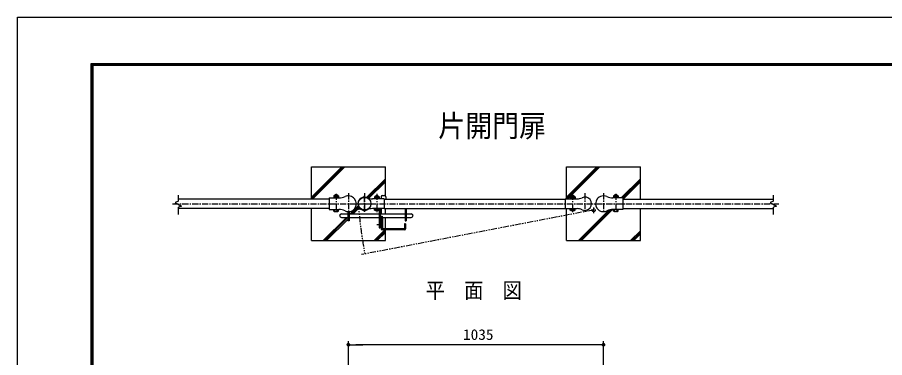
# Model space of a CAD drawing. Units: millimetres, scale not verified. Extents: x -4455 to 4455, y -3150 to 3150.
# Drawn here: x -4455 to -936, y 1767 to 3150 of the extents above; entities that cross this region are included whole.
import ezdxf
from ezdxf.enums import TextEntityAlignment as Align

# ---------------------------------------------------------------- set-up
doc = ezdxf.new("R2010")
doc.units = ezdxf.units.MM
doc.header["$LTSCALE"] = 20
doc.header["$PDMODE"] = 32
doc.header["$PDSIZE"] = 10
doc.linetypes.add('USER1', pattern=[2, 1.25, -0.25, 0.25, -0.25])
doc.linetypes.add('USER6', pattern=[2.5, 1.25, -0.25, 0.25, -0.25, 0.25, -0.25])
for name, color, linetype, lineweight in [('0-0_BUHIN', 7, 'Continuous', 25), ('0-1_BOLT', 7, 'Continuous', 25), ('0-2_KOUZOU', 7, 'Continuous', 25), ('0-3_SUNPOU', 1, 'Continuous', 25), ('0-4_HATCH', 4, 'Continuous', 25), ('0-6_KISO', 7, 'Continuous', 25), ('0-9_1', 7, 'Continuous', 25), ('0-D_WAKU', 7, 'Continuous', 25)]:
    doc.layers.add(name, color=color, linetype=linetype, lineweight=lineweight)
doc.layers.add('0-7_DEFPOINTS', color=7, linetype='Continuous')
doc.styles.add('ＭＳ ゴシック', font='')
doc.styles.get('ＭＳ ゴシック').set_extended_font_data('MS Gothic')

# ---------------------------------------------------------------- blocks, each defined once
blk = doc.blocks.new('M1')
at = {"layer": '0-3_SUNPOU'}
blk.add_line((-5, 0), (-38.58, 0), dxfattribs=at)
for points in [[(0, 0), (-5, 0), (-4.96, 0.63)], [(0, 0), (-4.96, -0.63), (-5, 0)], [(0, 0), (-4.96, 0.63), (-4.84, 1.24)], [(0, 0), (-4.84, -1.24), (-4.96, -0.63)], [(0, 0), (-4.84, 1.24), (-4.65, 1.84)], [(0, 0), (-4.65, -1.84), (-4.84, -1.24)], [(0, 0), (-4.65, 1.84), (-4.38, 2.41)], [(0, 0), (-4.38, -2.41), (-4.65, -1.84)], [(0, 0), (-4.38, 2.41), (-4.05, 2.94)], [(0, 0), (-4.05, -2.94), (-4.38, -2.41)], [(0, 0), (-4.05, 2.94), (-3.64, 3.42)], [(0, 0), (-3.64, -3.42), (-4.05, -2.94)], [(0, 0), (-3.64, 3.42), (-3.19, 3.85)], [(0, 0), (-3.19, -3.85), (-3.64, -3.42)], [(0, 0), (-3.19, 3.85), (-2.68, 4.22)], [(0, 0), (-2.68, -4.22), (-3.19, -3.85)], [(0, 0), (-2.68, 4.22), (-2.13, 4.52)], [(0, 0), (-2.13, -4.52), (-2.68, -4.22)], [(0, 0), (-2.13, 4.52), (-1.55, 4.76)], [(0, 0), (-1.55, -4.76), (-2.13, -4.52)], [(0, 0), (-1.55, 4.76), (-0.94, 4.91)], [(0, 0), (-0.94, -4.91), (-1.55, -4.76)], [(0, 0), (-0.94, 4.91), (-0.31, 4.99)], [(0, 0), (-0.31, -4.99), (-0.94, -4.91)], [(0, 0), (-0.31, 4.99), (0.31, 4.99)], [(0, 0), (0.31, -4.99), (-0.31, -4.99)], [(0, 0), (0.31, 4.99), (0.94, 4.91)], [(0, 0), (0.94, 4.91), (1.55, 4.76)], [(0, 0), (1.55, 4.76), (2.13, 4.52)], [(0, 0), (2.13, 4.52), (2.68, 4.22)], [(0, 0), (2.68, 4.22), (3.19, 3.85)], [(0, 0), (3.19, 3.85), (3.64, 3.42)], [(0, 0), (3.64, 3.42), (4.05, 2.94)], [(0, 0), (4.05, 2.94), (4.38, 2.41)], [(0, 0), (4.38, 2.41), (4.65, 1.84)], [(0, 0), (4.65, 1.84), (4.84, 1.24)], [(0, 0), (4.84, 1.24), (4.96, 0.63)], [(0, 0), (4.96, 0.63), (5, 0)], [(0, 0), (0.94, -4.91), (0.31, -4.99)], [(0, 0), (1.55, -4.76), (0.94, -4.91)], [(0, 0), (2.13, -4.52), (1.55, -4.76)], [(0, 0), (2.68, -4.22), (2.13, -4.52)], [(0, 0), (3.19, -3.85), (2.68, -4.22)], [(0, 0), (3.64, -3.42), (3.19, -3.85)], [(0, 0), (4.05, -2.94), (3.64, -3.42)], [(0, 0), (4.38, -2.41), (4.05, -2.94)], [(0, 0), (4.65, -1.84), (4.38, -2.41)], [(0, 0), (4.84, -1.24), (4.65, -1.84)], [(0, 0), (4.96, -0.63), (4.84, -1.24)], [(0, 0), (5, 0), (4.96, -0.63)]]:
    blk.add_solid(points, dxfattribs=at)

msp = doc.modelspace()

# ---------------------------------------------------------------- linework, layer by layer
at = {"layer": '0-0_BUHIN', "color": 1, "linetype": 'USER1'}
for p, q in [((-3161.7, 2433.29), (-3161.7, 2356.65)), ((-2996.05, 2433.29), (-2996.05, 2356.65)), ((-2201.85, 2433.29), (-2201.85, 2356.65)), ((-2026.7, 2433.29), (-2026.7, 2356.65)), ((-3825.64, 2392.38), (-1365.37, 2392.38))]:
    msp.add_line(p, q, dxfattribs=at)
at = {"layer": '0-0_BUHIN'}
for p, q in [((-3189.7, 2415.9), (-3149.12, 2415.9)), ((-2966.05, 2412.13), (-3014.63, 2412.13)), ((-2966.05, 2412.13), (-2966.05, 2372.63)), ((-2231.85, 2412.13), (-2183.27, 2412.13)), ((-2231.85, 2412.13), (-2231.85, 2372.63)), ((-1998.71, 2415.9), (-2039.28, 2415.9)), ((-1998.71, 2415.9), (-1998.71, 2368.86)), ((-2966.05, 2372.63), (-3014.63, 2372.63)), ((-2231.85, 2372.63), (-2183.27, 2372.63)), ((-1998.71, 2368.86), (-2039.28, 2368.86))]:
    msp.add_line(p, q, dxfattribs=at)
at = {"layer": '0-0_BUHIN', "color": 1, "linetype": 'USER6'}
for p, q in [((-2116.65, 2366.95), (-3058.91, 2185.74)), ((-2116.65, 2377.16), (-2116.65, 2353.6))]:
    msp.add_line(p, q, dxfattribs=at)
at = {"layer": '0-0_BUHIN'}
msp.add_lwpolyline([(-3189.7, 2415.9), (-3189.7, 2368.86), (-3149.12, 2368.86)], dxfattribs=at)
at = {"layer": '0-0_BUHIN', "color": 1, "linetype": 'USER6'}
msp.add_circle((-2116.65, 2367.02), 6.63, dxfattribs=at)
at = {"layer": '0-0_BUHIN'}
for centre, radius, start, end in [((-3150.12, 2473.54), 57.64, 270, 295.33168), ((-3111.7, 2392.38), 32.16, 245.75037, 115.33168), ((-3046.05, 2392.38), 27, 64.66832, 294.24963), ((-3013.79, 2460.53), 48.4, 244.66832, 270), ((-2184.11, 2460.53), 48.4, 270, 295.33168), ((-2151.85, 2392.38), 27, 245.75037, 115.33168), ((-2076.7, 2392.38), 32.16, 64.66832, 294.24963), ((-2038.28, 2473.54), 57.64, 244.66832, 270), ((-3150.12, 2311.22), 57.64, 64.66832, 90), ((-3013.79, 2324.23), 48.4, 90, 115.33168), ((-2184.11, 2324.23), 48.4, 64.66832, 90), ((-2038.28, 2311.22), 57.64, 90, 115.33168)]:
    msp.add_arc(centre, radius, start, end, dxfattribs=at)
at = {"layer": '0-0_BUHIN', "color": 1, "linetype": 'USER6'}
msp.add_arc((-1319.9, 2516.93), 1755.97, 184.06727, 190.7872, dxfattribs=at)
at = {"layer": '0-1_BOLT'}
for p, q in [((-3172.2, 2417.9), (-3151.2, 2417.9)), ((-3172.2, 2417.9), (-3172.2, 2415.9)), ((-3172.2, 2415.9), (-3151.2, 2415.9)), ((-3169.05, 2425.9), (-3171.5, 2424.49)), ((-3169.05, 2425.9), (-3171.5, 2424.49)), ((-3171.5, 2424.49), (-3171.5, 2417.9)), ((-3169.05, 2425.9), (-3154.35, 2425.9)), ((-3166.7, 2424.49), (-3166.7, 2417.9)), ((-3156.7, 2424.49), (-3156.7, 2417.9)), ((-3154.35, 2425.9), (-3151.9, 2424.49)), ((-3151.9, 2424.49), (-3151.9, 2417.9)), ((-3151.2, 2417.9), (-3151.2, 2415.9)), ((-2985.55, 2414.13), (-3006.55, 2414.13)), ((-3006.55, 2414.13), (-3006.55, 2412.13)), ((-3003.4, 2422.13), (-3005.85, 2420.71)), ((-2988.7, 2422.13), (-3003.4, 2422.13)), ((-3001.05, 2420.71), (-3001.05, 2414.13)), ((-2991.05, 2420.71), (-2991.05, 2414.13)), ((-2988.7, 2422.13), (-2986.25, 2420.71)), ((-2212.35, 2414.13), (-2191.35, 2414.13)), ((-2212.35, 2414.13), (-2212.35, 2412.13)), ((-2212.35, 2412.13), (-2191.35, 2412.13)), ((-2209.2, 2422.13), (-2211.65, 2420.71)), ((-2209.2, 2422.13), (-2211.65, 2420.71)), ((-2211.65, 2420.71), (-2211.65, 2414.13)), ((-2209.2, 2422.13), (-2194.5, 2422.13)), ((-2206.85, 2420.71), (-2206.85, 2414.13)), ((-2196.85, 2420.71), (-2196.85, 2414.13)), ((-2194.5, 2422.13), (-2192.05, 2420.71)), ((-2192.05, 2420.71), (-2192.05, 2414.13)), ((-2191.35, 2414.13), (-2191.35, 2412.13)), ((-2016.2, 2417.9), (-2037.2, 2417.9)), ((-2037.2, 2417.9), (-2037.2, 2415.9)), ((-2034.05, 2425.9), (-2036.5, 2424.49)), ((-2019.35, 2425.9), (-2034.05, 2425.9)), ((-2031.7, 2424.49), (-2031.7, 2417.9)), ((-2021.7, 2424.49), (-2021.7, 2417.9)), ((-2019.35, 2425.9), (-2016.9, 2424.49)), ((-3166.7, 2368.86), (-3166.7, 2368.36)), ((-3166.7, 2368.86), (-3166.7, 2368.36)), ((-3166.7, 2362.27), (-3166.7, 2368.86)), ((-3156.7, 2368.86), (-3156.7, 2368.36)), ((-3156.7, 2368.86), (-3156.7, 2368.36)), ((-3156.7, 2362.27), (-3156.7, 2368.86)), ((-3005.85, 2366.04), (-3005.85, 2372.63)), ((-3003.4, 2364.63), (-3005.85, 2366.04)), ((-2988.7, 2364.63), (-3003.4, 2364.63)), ((-3001.05, 2366.04), (-3001.05, 2372.63)), ((-3001.05, 2372.63), (-3001.05, 2372.13)), ((-3001.05, 2372.63), (-3001.05, 2372.13)), ((-2991.05, 2366.04), (-2991.05, 2372.63)), ((-2991.05, 2372.63), (-2991.05, 2372.13)), ((-2991.05, 2372.63), (-2991.05, 2372.13)), ((-2988.7, 2364.63), (-2986.25, 2366.04)), ((-2986.25, 2366.04), (-2986.25, 2372.63)), ((-2206.85, 2372.63), (-2206.85, 2372.13)), ((-2206.85, 2372.63), (-2206.85, 2372.13)), ((-2206.85, 2366.04), (-2206.85, 2372.63)), ((-2196.85, 2372.63), (-2196.85, 2372.13)), ((-2196.85, 2372.63), (-2196.85, 2372.13)), ((-2196.85, 2366.04), (-2196.85, 2372.63)), ((-2036.5, 2362.27), (-2036.5, 2368.86)), ((-2034.05, 2360.86), (-2036.5, 2362.27)), ((-2019.35, 2360.86), (-2034.05, 2360.86)), ((-2031.7, 2362.27), (-2031.7, 2368.86)), ((-2031.7, 2368.86), (-2031.7, 2368.36)), ((-2031.7, 2368.86), (-2031.7, 2368.36)), ((-2021.7, 2362.27), (-2021.7, 2368.86)), ((-2021.7, 2368.86), (-2021.7, 2368.36)), ((-2021.7, 2368.86), (-2021.7, 2368.36)), ((-2019.35, 2360.86), (-2016.9, 2362.27)), ((-2016.9, 2362.27), (-2016.9, 2368.86))]:
    msp.add_line(p, q, dxfattribs=at)
for points in [[(-3169.05, 2425.9), (-3154.35, 2425.9), (-3151.9, 2424.49)], [(-2985.55, 2414.13), (-2985.55, 2412.13), (-3006.55, 2412.13)], [(-2988.7, 2422.13), (-3003.4, 2422.13), (-3005.85, 2420.71), (-3005.85, 2414.13)], [(-2988.7, 2422.13), (-2986.25, 2420.71), (-2986.25, 2414.13)], [(-2209.2, 2422.13), (-2194.5, 2422.13), (-2192.05, 2420.71)], [(-2016.2, 2417.9), (-2016.2, 2415.9), (-2037.2, 2415.9)], [(-2019.35, 2425.9), (-2034.05, 2425.9), (-2036.5, 2424.49), (-2036.5, 2417.9)], [(-2019.35, 2425.9), (-2016.9, 2424.49), (-2016.9, 2417.9)], [(-3169.05, 2360.86), (-3171.5, 2362.27), (-3171.5, 2368.86)], [(-3169.05, 2360.86), (-3154.35, 2360.86), (-3151.9, 2362.27), (-3151.9, 2368.86)], [(-2209.2, 2364.63), (-2211.65, 2366.04), (-2211.65, 2372.63)], [(-2209.2, 2364.63), (-2194.5, 2364.63), (-2192.05, 2366.04), (-2192.05, 2372.63)]]:
    msp.add_lwpolyline(points, dxfattribs=at)
for centre, radius, start, end in [((-3161.7, 2418.62), 10, 46.67952, 133.32048), ((-2026.7, 2418.62), 10, 46.67952, 133.32048), ((-3168.93, 2423.45), 2.45, 24.94299, 92.968), ((-3168.93, 2423.45), 2.45, 24.94299, 92.968), ((-3161.7, 2416.36), 9.54, 58.40741, 121.59259), ((-3161.7, 2416.36), 9.54, 58.40741, 121.59259), ((-3154.48, 2423.45), 2.45, 87.032, 155.05701), ((-3154.48, 2423.45), 2.45, 87.032, 155.05701), ((-3003.28, 2419.68), 2.45, 24.94299, 92.968), ((-3003.28, 2419.68), 2.45, 24.94299, 92.968), ((-2996.05, 2414.85), 10, 46.67952, 133.32048), ((-2996.05, 2412.58), 9.54, 58.40741, 121.59259), ((-2996.05, 2412.58), 9.54, 58.40741, 121.59259), ((-2988.83, 2419.68), 2.45, 87.032, 155.05701), ((-2988.83, 2419.68), 2.45, 87.032, 155.05701), ((-2209.08, 2419.68), 2.45, 24.94299, 92.968), ((-2209.08, 2419.68), 2.45, 24.94299, 92.968), ((-2201.85, 2414.85), 10, 46.67952, 133.32048), ((-2201.85, 2412.58), 9.54, 58.40741, 121.59259), ((-2201.85, 2412.58), 9.54, 58.40741, 121.59259), ((-2194.63, 2419.68), 2.45, 87.032, 155.05701), ((-2194.63, 2419.68), 2.45, 87.032, 155.05701), ((-2033.93, 2423.45), 2.45, 24.94299, 92.968), ((-2033.93, 2423.45), 2.45, 24.94299, 92.968), ((-2026.7, 2416.36), 9.54, 58.40741, 121.59259), ((-2026.7, 2416.36), 9.54, 58.40741, 121.59259), ((-2019.48, 2423.45), 2.45, 87.032, 155.05701), ((-2019.48, 2423.45), 2.45, 87.032, 155.05701), ((-3168.93, 2363.31), 2.45, 267.032, 335.05701), ((-3161.7, 2370.4), 9.54, 238.40741, 301.59259), ((-3154.48, 2363.31), 2.45, 204.94299, 272.968), ((-3003.28, 2367.08), 2.45, 267.032, 335.05701), ((-2996.05, 2374.17), 9.54, 238.40741, 301.59259), ((-2988.83, 2367.08), 2.45, 204.94299, 272.968), ((-2209.08, 2367.08), 2.45, 267.032, 335.05701), ((-2201.85, 2374.17), 9.54, 238.40741, 301.59259), ((-2194.63, 2367.08), 2.45, 204.94299, 272.968), ((-2033.93, 2363.31), 2.45, 267.032, 335.05701), ((-2026.7, 2370.4), 9.54, 238.40741, 301.59259), ((-2019.48, 2363.31), 2.45, 204.94299, 272.968)]:
    msp.add_arc(centre, radius, start, end, dxfattribs=at)
at = {"layer": '0-2_KOUZOU', "color": 1, "linetype": 'USER1'}
for p, q in [((-3111.7, 2435.14), (-3111.7, 2355.85)), ((-3046.05, 2435.14), (-3046.05, 2355.85)), ((-2151.85, 2435.14), (-2151.85, 2355.85)), ((-2076.7, 2435.14), (-2076.7, 2355.85)), ((-3046.05, 2359.22), (-3046.05, 2424.79)), ((-3083.14, 2392.38), (-3008.14, 2392.38))]:
    msp.add_line(p, q, dxfattribs=at)
at = {"layer": '0-2_KOUZOU', "color": 3}
for p, q in [((-3801.09, 2402.3), (-3801.09, 2426.73)), ((-1387.32, 2402.3), (-1387.32, 2426.73)), ((-3801.09, 2348.38), (-3801.09, 2379.04)), ((-1387.32, 2348.38), (-1387.32, 2379.04))]:
    msp.add_line(p, q, dxfattribs=at)
at = {"layer": '0-2_KOUZOU'}
for p, q in [((-3189.7, 2411.38), (-3801.09, 2411.38)), ((-2966.05, 2411.38), (-2231.85, 2411.38)), ((-1998.71, 2411.38), (-1387.32, 2411.38)), ((-3189.7, 2373.38), (-3801.09, 2373.38)), ((-2966.05, 2373.38), (-2231.85, 2373.38)), ((-1998.71, 2373.38), (-1387.32, 2373.38))]:
    msp.add_line(p, q, dxfattribs=at)
at = {"layer": '0-2_KOUZOU', "color": 3}
for points in [[(-3801.09, 2402.3), (-3814.11, 2397.89), (-3788.75, 2382.18), (-3801.09, 2379.04)], [(-1387.32, 2402.3), (-1400.34, 2397.89), (-1374.98, 2382.18), (-1387.32, 2379.04)]]:
    msp.add_lwpolyline(points, dxfattribs=at)
at = {"layer": '0-2_KOUZOU', "color": 1}
msp.add_circle((-3046.05, 2392.38), 25.4, dxfattribs=at)
at = {"layer": '0-3_SUNPOU'}
for p, q in [((-3111.7, 1526.61), (-3111.7, 1834.44)), ((-2076.7, 1526.61), (-2076.7, 1834.44)), ((-2106.7, 1819.44), (-3081.7, 1819.44))]:
    msp.add_line(p, q, dxfattribs=at)
at = {"layer": '0-4_HATCH'}
for p, q in [((-3261.7, 2419.42), (-3138.75, 2542.38)), ((-3261.7, 2413.17), (-3132.5, 2542.38)), ((-3256.5, 2412.13), (-3126.25, 2542.38)), ((-2226.7, 2413.17), (-2097.5, 2542.38)), ((-2226.7, 2419.42), (-2103.75, 2542.38)), ((-2221.5, 2412.13), (-2091.25, 2542.38)), ((-3037.87, 2418.11), (-2961.7, 2494.28)), ((-3033.44, 2416.29), (-2961.7, 2488.03)), ((-3028.93, 2414.56), (-2961.7, 2481.78)), ((-2005.08, 2415.9), (-1926.7, 2494.28)), ((-1998.83, 2415.9), (-1926.7, 2488.03)), ((-1997.1, 2411.38), (-1926.7, 2481.78)), ((-3105, 2350.98), (-3071.78, 2384.2)), ((-3098.75, 2350.98), (-3069.94, 2379.79)), ((-3092.5, 2350.98), (-3067.5, 2375.98)), ((-2178.6, 2242.38), (-2054.43, 2366.55)), ((-2172.35, 2242.38), (-2046.46, 2368.27)), ((-2166.1, 2242.38), (-2039.64, 2368.84)), ((-3213.6, 2242.38), (-3122.65, 2333.33)), ((-3207.35, 2242.38), (-3117.74, 2331.99)), ((-3201.1, 2242.38), (-3114.7, 2328.78)), ((-3007.72, 2242.38), (-2963.74, 2286.36)), ((-3001.47, 2242.38), (-2961.7, 2282.15)), ((-2995.22, 2242.38), (-2961.7, 2275.9)), ((-1966.47, 2242.38), (-1926.7, 2282.15)), ((-1960.22, 2242.38), (-1926.7, 2275.9)), ((-1953.97, 2242.38), (-1926.7, 2269.65))]:
    msp.add_line(p, q, dxfattribs=at)
at = {"layer": '0-6_KISO'}
for p, q in [((-3261.7, 2411.38), (-3261.7, 2542.38)), ((-3261.7, 2542.38), (-2961.7, 2542.38)), ((-2961.7, 2424.34), (-2961.7, 2542.38)), ((-2226.7, 2412.13), (-2226.7, 2542.38)), ((-2226.7, 2542.38), (-1926.7, 2542.38)), ((-1926.7, 2411.38), (-1926.7, 2542.38)), ((-3261.7, 2242.38), (-3261.7, 2373.38)), ((-2961.7, 2350.98), (-2961.7, 2373.38)), ((-2226.7, 2242.38), (-2226.7, 2372.63)), ((-1926.7, 2242.38), (-1926.7, 2373.38)), ((-2961.7, 2290.86), (-2961.7, 2336.98)), ((-2961.7, 2242.38), (-2961.7, 2286.36)), ((-3261.7, 2242.38), (-2961.7, 2242.38)), ((-2226.7, 2242.38), (-1926.7, 2242.38))]:
    msp.add_line(p, q, dxfattribs=at)
at = {"layer": '0-7_DEFPOINTS'}
msp.add_point((-3111.7, 1819.44), dxfattribs=at)
at = {"layer": '0-9_1'}
for p, q in [((-2979.4, 2420.98), (-2979.4, 2412.38)), ((-2974.4, 2425.98), (-2965.4, 2425.98)), ((-2960.4, 2420.98), (-2960.4, 2411.38)), ((-3114.7, 2360.28), (-3114.7, 2322.48)), ((-3108.7, 2360.48), (-3108.7, 2322.48)), ((-2987.4, 2365.38), (-2987.4, 2294.98)), ((-2982.9, 2372.38), (-2982.9, 2294.98)), ((-2979.4, 2372.38), (-2979.4, 2350.98)), ((-2881.9, 2373.38), (-2881.9, 2322.48)), ((-2877.4, 2373.38), (-2877.4, 2322.48)), ((-3140.4, 2350.98), (-3114.7, 2350.98)), ((-3140.4, 2336.98), (-3114.7, 2336.98)), ((-3108.7, 2350.98), (-2987.4, 2350.98)), ((-3108.7, 2336.98), (-2987.4, 2336.98)), ((-2982.9, 2350.98), (-2881.9, 2350.98)), ((-2982.9, 2336.98), (-2979.4, 2336.98)), ((-2979.4, 2341.98), (-2974.9, 2341.98)), ((-2979.4, 2341.98), (-2979.4, 2290.36)), ((-2974.9, 2341.98), (-2974.9, 2290.86)), ((-2974.9, 2336.98), (-2881.9, 2336.98)), ((-2972.41, 2290.86), (-2972.41, 2336.98)), ((-2877.4, 2350.98), (-2871.4, 2350.98)), ((-2877.4, 2336.98), (-2871.4, 2336.98)), ((-2871.4, 2350.98), (-2856.4, 2350.98)), ((-2871.4, 2336.98), (-2856.4, 2336.98)), ((-3108.7, 2322.48), (-3114.7, 2322.48)), ((-2970.11, 2307.36), (-2995.8, 2307.36)), ((-2987.4, 2294.98), (-2982.9, 2294.98)), ((-2883.9, 2290.86), (-2974.9, 2290.86)), ((-2883.9, 2311.36), (-2883.9, 2290.86)), ((-2879.4, 2311.36), (-2883.9, 2311.36)), ((-2881.9, 2322.48), (-2877.4, 2322.48)), ((-2877.4, 2322.48), (-2881.9, 2322.48)), ((-2879.4, 2311.36), (-2879.4, 2290.36)), ((-2883.4, 2286.36), (-2975.4, 2286.36))]:
    msp.add_line(p, q, dxfattribs=at)
for centre, radius, start, end in [((-2974.4, 2420.98), 5, 90, 180), ((-2965.4, 2420.98), 5, 0, 90), ((-3140.4, 2343.98), 7, 90, 270), ((-2856.4, 2343.98), 7, 270, 90), ((-2975.4, 2290.36), 4, 180, 270), ((-2883.4, 2290.36), 4, 270, 0)]:
    msp.add_arc(centre, radius, start, end, dxfattribs=at)
at = {"layer": '0-D_WAKU', "color": 3}
msp.add_lwpolyline([(-4455, 3150), (4455, 3150), (4455, -3150), (-4455, -3150)], close=True, dxfattribs=at)
at = {"layer": '0-D_WAKU'}
for points in [[(-4155, 2962.5), (4155, 2962.5), (4155, -2962.5), (-4155, -2962.5)], [(-4153.13, 2960.62), (4153.12, 2960.62), (4153.12, -2960.63), (-4153.13, -2960.63)], [(-4151.25, 2958.75), (4151.25, 2958.75), (4151.25, -2958.75), (-4151.25, -2958.75)], [(-4149.38, 2956.87), (4149.37, 2956.87), (4149.37, -2956.88), (-4149.38, -2956.88)], [(-4147.5, 2955), (4147.5, 2955), (4147.5, -2955), (-4147.5, -2955)]]:
    msp.add_lwpolyline(points, close=True, dxfattribs=at)

# ---------------------------------------------------------------- block references
at = {"layer": '0-3_SUNPOU', "xscale": 1.5, "yscale": 1.5, "rotation": 180}
msp.add_blockref('M1', (-3111.7, 1819.44), dxfattribs=at)
at = {"layer": '0-3_SUNPOU', "xscale": 1.5, "yscale": 1.5}
msp.add_blockref('M1', (-2076.7, 1819.44), dxfattribs=at)

# ---------------------------------------------------------------- texts
at = {"layer": '0-3_SUNPOU', "color": 3, "style": 'ＭＳ ゴシック', "width": 1.05}
msp.add_text('1035', height=43.3, dxfattribs=at).set_placement((-2646.7, 1826.11), align=Align.BOTTOM_LEFT)
at = {"layer": '0-9_1', "color": 4, "style": 'ＭＳ ゴシック', "width": 0.9}
for s, height, p in [('片開門扉', 89.14, (-2747.44, 2637.8)), ('平\u3000面\u3000図', 63.67, (-2798.57, 1989.37))]:
    msp.add_text(s, height=height, dxfattribs=at).set_placement(p, align=Align.BOTTOM_LEFT)

doc.saveas('drawing.dxf')
